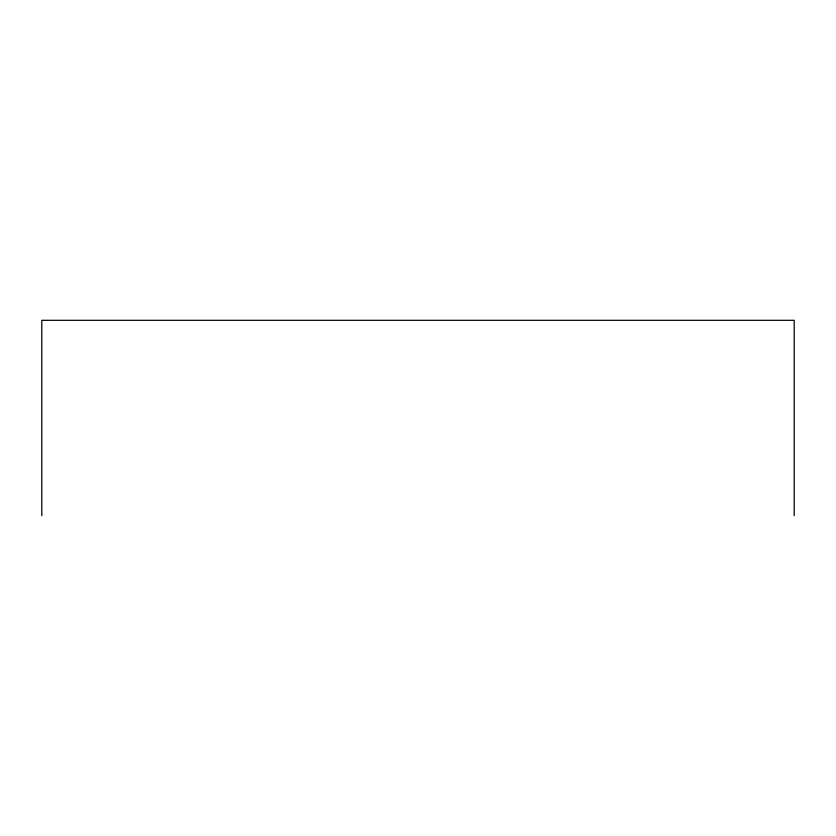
<?xml version="1.0" encoding="UTF-8"?>
<svg xmlns="http://www.w3.org/2000/svg" width="836" height="836" viewBox="0 0 836 836"><rect width="100%" height="100%" fill="white"/><g stroke="black" fill="none" stroke-linecap="round" stroke-linejoin="round"><path stroke-width="1.25" d="M794.2 515.687L794.2 320.313L41.8 320.313L41.8 515.687"/></g></svg>
